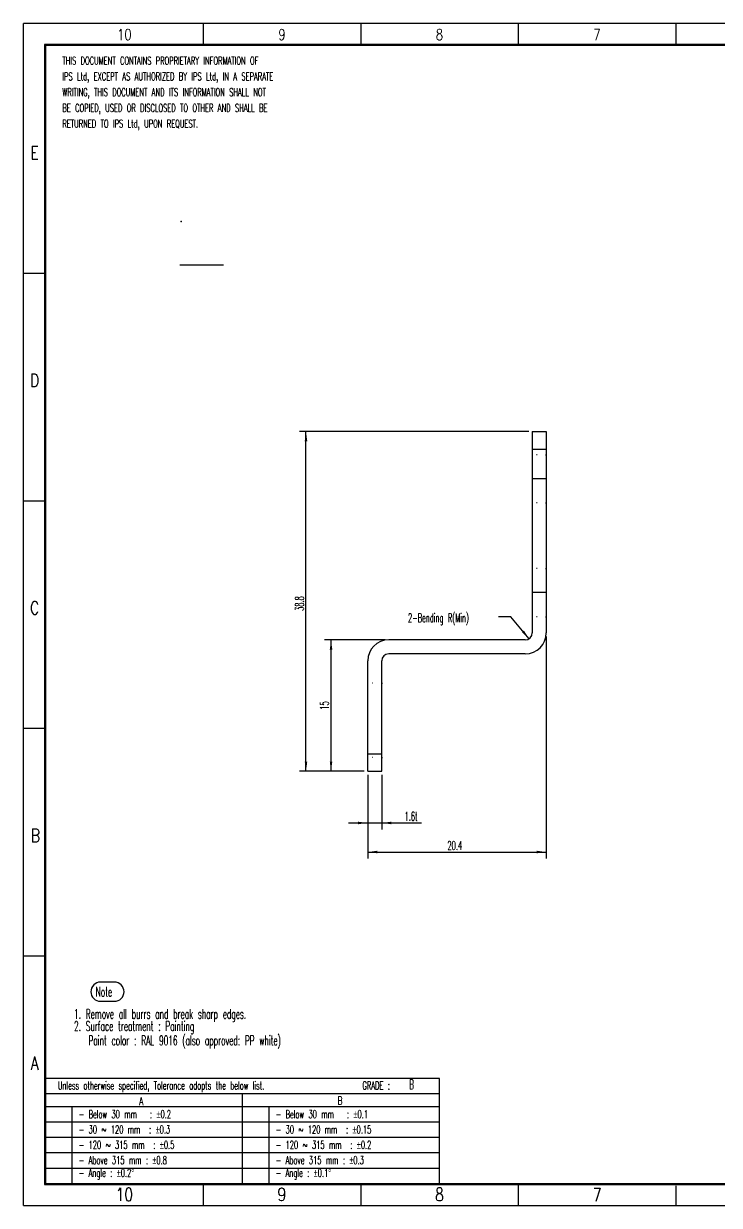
# Model space of a CAD drawing. Header units: millimetres. Extents: x -185 to 185, y -135 to 135.
# Drawn here: x -185 to -26.1, y -135 to 135 of the extents above; entities that cross this region are included whole.
import ezdxf

# ---------------------------------------------------------------- set-up
doc = ezdxf.new("R2010")
doc.units = ezdxf.units.MM
doc.linetypes.add('DOT_CENTER', pattern=[14, 12, -1, 0, -1])
doc.linetypes.add('DOTTED', pattern=[1, 0, -1])
doc.layers.add('1', color=7, linetype='Continuous')
doc.styles.add('CONVERTER_12', font='txt.shx', dxfattribs={"width": 0.56})
doc.styles.add('CONVERTER_13', font='simplex.shx', dxfattribs={"width": 0.77})
doc.styles.add('CONVERTER_14', font='txt.shx', dxfattribs={"width": 0.7})
doc.dimstyles.new('ME10_DIM_11', dxfattribs={"dimtxt": 1, "dimasz": 1.1, "dimexe": 0.75, "dimexo": 0.4, "dimgap": 0.25, "dimtad": 1, "dimdsep": 46, "dimtxsty": 'CONVERTER_12', "dimsah": 1, "dimcen": 0.09, "dimclrd": 5, "dimclre": 5, "dimclrt": 4, "dimadec": 0, "dimazin": 0, "dimtfac": 1, "dimtdec": 4, "dimtix": 1, "dimtmove": 0, "dimatfit": 3, "dimfxl": 0, "dimtolj": 1, "dimtzin": 0, "dimarcsym": 0})
doc.dimstyles.new('ME10_DIM_12', dxfattribs={"dimtxt": 1, "dimasz": 1.1, "dimexe": 0.75, "dimexo": 0.4, "dimgap": 0.25, "dimtad": 1, "dimdsep": 46, "dimtxsty": 'CONVERTER_12', "dimsah": 1, "dimcen": 0.09, "dimclrd": 5, "dimclre": 5, "dimclrt": 4, "dimadec": 0, "dimazin": 0, "dimtfac": 1, "dimtdec": 4, "dimtix": 1, "dimtmove": 0, "dimatfit": 3, "dimfxl": 0, "dimtolj": 1, "dimtzin": 0, "dimarcsym": 0})
doc.dimstyles.new('ME10_DIM_13', dxfattribs={"dimtxt": 1, "dimasz": 1.1, "dimexe": 0.75, "dimexo": 0.4, "dimgap": 0.25, "dimtad": 1, "dimdsep": 46, "dimtxsty": 'CONVERTER_12', "dimsah": 1, "dimcen": 0.09, "dimclrd": 5, "dimclre": 5, "dimclrt": 4, "dimadec": 0, "dimazin": 0, "dimtfac": 1, "dimtdec": 4, "dimtix": 1, "dimtmove": 0, "dimatfit": 3, "dimfxl": 0, "dimtolj": 1, "dimtzin": 0, "dimarcsym": 0})
doc.dimstyles.new('ME10_DIM_14', dxfattribs={"dimtxt": 1, "dimasz": 1.1, "dimexe": 0.75, "dimexo": 0.4, "dimgap": 0.25, "dimtad": 1, "dimdsep": 46, "dimtxsty": 'CONVERTER_12', "dimsah": 1, "dimcen": 0.09, "dimclrd": 5, "dimclre": 5, "dimclrt": 4, "dimadec": 0, "dimazin": 0, "dimtfac": 1, "dimtdec": 4, "dimtix": 1, "dimtmove": 0, "dimatfit": 3, "dimfxl": 0, "dimtolj": 1, "dimtzin": 0, "dimarcsym": 0})
doc.dimstyles.get("Standard").update_dxf_attribs({"dimtxt": 0.18, "dimasz": 0.18, "dimexe": 0.18, "dimexo": 0.0625, "dimgap": 0.09, "dimtad": 0, "dimtih": 1, "dimtoh": 1, "dimdec": 4, "dimzin": 0, "dimdsep": 46, "dimtxsty": 'Standard', "dimcen": 0.09, "dimadec": 0, "dimazin": 0, "dimtfac": 1, "dimtdec": 4, "dimtofl": 0, "dimtmove": 0, "dimatfit": 3, "dimfxl": 0, "dimtolj": 1, "dimtzin": 0, "dimarcsym": 0})

# ---------------------------------------------------------------- blocks, each defined once
blk = doc.blocks.new('V_V_Bracket1__3', base_point=(-53.2, -17.9))
at = {"color": 7, "linetype": 'Continuous'}
for p, q in [((-34.4, 20.9), (-34.4, 18.9)), ((-34.4, 20.9), (-32.8, 20.9)), ((-32.8, 20.9), (-32.8, 18.9)), ((-34.4, 18.9), (-34.4, 18.25)), ((-34.4, 18.9), (-32.8, 18.9)), ((-32.8, 18.9), (-32.8, 18.25)), ((-34.4, 18.25), (-34.4, 12.75)), ((-32.8, 18.25), (-32.8, 12.75)), ((-34.4, 12.75), (-34.4, 5.25)), ((-32.8, 12.75), (-32.8, 5.25)), ((-34.4, 5.25), (-34.4, -0.25)), ((-32.8, 5.25), (-32.8, -0.25)), ((-34.4, -0.25), (-34.4, -2.1)), ((-32.8, -0.25), (-32.8, -2.1)), ((-35.2, -2.9), (-50.8, -2.9)), ((-53.2, -7.85), (-53.2, -5.3)), ((-51.6, -7.85), (-51.6, -5.3)), ((-35.2, -4.5), (-50.8, -4.5)), ((-53.2, -15.9), (-53.2, -7.85)), ((-51.6, -15.9), (-51.6, -7.85)), ((-53.2, -15.9), (-51.6, -15.9)), ((-53.2, -16.35), (-53.2, -15.9)), ((-51.6, -16.35), (-51.6, -15.9)), ((-53.2, -17.9), (-53.2, -16.35)), ((-51.6, -17.9), (-51.6, -16.35)), ((-53.2, -17.9), (-51.6, -17.9))]:
    blk.add_line(p, q, dxfattribs=at)
at = {"color": 3, "linetype": 'DOTTED'}
for p, q in [((-32.8, 18.25), (-34.4, 18.25)), ((-32.8, 12.75), (-34.4, 12.75)), ((-32.8, 5.25), (-34.4, 5.25)), ((-32.8, -0.25), (-34.4, -0.25)), ((-51.6, -7.85), (-53.2, -7.85)), ((-51.6, -16.35), (-53.2, -16.35))]:
    blk.add_line(p, q, dxfattribs=at)
at = {"color": 7, "linetype": 'Continuous'}
for centre, radius, start, end in [((-35.2, -2.1), 2.4, 270, 0), ((-35.2, -2.1), 0.8, 270, 0), ((-50.8, -5.3), 2.4, 90, 180), ((-50.8, -5.3), 0.8, 90, 180)]:
    blk.add_arc(centre, radius, start, end, dxfattribs=at)
at = {"layer": '1', "color": 1, "linetype": 'DOT_CENTER'}
for p, q in [((-32.8, 15.5), (-34.4, 15.5)), ((-32.8, 2.5), (-34.4, 2.5))]:
    blk.add_line(p, q, dxfattribs=at)
blk = doc.blocks.new('*D16')
at = {"layer": '1', "color": 5, "linetype": 'Continuous'}
for p, q in [((-34.8, 20.9), (-61, 20.9)), ((-60.25, -17.9), (-60.25, 20.9)), ((-53.6, -17.9), (-61, -17.9))]:
    blk.add_line(p, q, dxfattribs=at)
at = {"layer": '1', "color": 5}
for points in [[(-60.1, 19.8), (-60.39, 19.8), (-60.25, 20.9)], [(-60.39, -16.8), (-60.1, -16.8), (-60.25, -17.9)]]:
    blk.add_solid(points, dxfattribs=at)
at = {"layer": '1', "color": 4, "insert": (-60.5, 0.41), "char_height": 1, "attachment_point": 7, "rotation": 90, "line_spacing_factor": 0.60024, "style": 'CONVERTER_12'}
blk.add_mtext('38.8', dxfattribs=at)
blk = doc.blocks.new('*D17')
at = {"layer": '1', "color": 5, "linetype": 'Continuous'}
for p, q in [((-51.2, -2.9), (-58.14, -2.9)), ((-57.39, -17.9), (-57.39, -2.9)), ((-53.6, -17.9), (-58.14, -17.9))]:
    blk.add_line(p, q, dxfattribs=at)
at = {"layer": '1', "color": 5}
for points in [[(-57.24, -4), (-57.53, -4), (-57.39, -2.9)], [(-57.53, -16.8), (-57.24, -16.8), (-57.39, -17.9)]]:
    blk.add_solid(points, dxfattribs=at)
at = {"layer": '1', "color": 4, "insert": (-57.64, -10.88), "char_height": 1, "attachment_point": 7, "rotation": 90, "line_spacing_factor": 0.60024, "style": 'CONVERTER_12'}
blk.add_mtext('15', dxfattribs=at)
blk = doc.blocks.new('*D18')
at = {"layer": '1', "color": 5, "linetype": 'Continuous'}
for p, q in [((-32.8, -2.5), (-32.8, -27.89)), ((-53.2, -18.3), (-53.2, -27.89)), ((-53.2, -27.14), (-32.8, -27.14))]:
    blk.add_line(p, q, dxfattribs=at)
at = {"layer": '1', "color": 5}
for points in [[(-52.1, -26.99), (-52.1, -27.28), (-53.2, -27.14)], [(-33.9, -27.28), (-33.9, -26.99), (-32.8, -27.14)]]:
    blk.add_solid(points, dxfattribs=at)
at = {"layer": '1', "color": 4, "insert": (-44.09, -26.89), "char_height": 1, "attachment_point": 7, "rotation": 0.0001, "line_spacing_factor": 0.60024, "style": 'CONVERTER_12'}
blk.add_mtext('20.4', dxfattribs=at)
blk = doc.blocks.new('*D19')
at = {"layer": '1', "color": 5, "linetype": 'Continuous'}
for p, q in [((-53.2, -18.3), (-53.2, -24.56)), ((-51.6, -18.3), (-51.6, -24.56)), ((-55.4, -23.81), (-53.2, -23.81)), ((-53.2, -23.81), (-51.6, -23.81)), ((-51.6, -23.81), (-47.07, -23.81))]:
    blk.add_line(p, q, dxfattribs=at)
at = {"layer": '1', "color": 5}
for points in [[(-54.3, -23.96), (-54.3, -23.67), (-53.2, -23.81)], [(-50.5, -23.67), (-50.5, -23.96), (-51.6, -23.81)]]:
    blk.add_solid(points, dxfattribs=at)
at = {"layer": '1', "color": 4, "insert": (-48.99, -23.56), "char_height": 1, "attachment_point": 7, "rotation": 0.0001, "line_spacing_factor": 0.60024, "style": 'CONVERTER_12'}
blk.add_mtext('\\C4;1.6\\C4;t', dxfattribs=at)
blk = doc.blocks.new('Surface_1', base_point=(-144.31, 84.84))
at = {"layer": '1', "color": 4, "linetype": 'Continuous'}
blk.add_line((-149.31, 79.88), (-139.31, 79.88), dxfattribs=at)
at = {"layer": '1', "color": 7}
blk.add_point((-149.03, 89.8), dxfattribs=at)
blk = doc.blocks.new('_tb_frame_AN-A3', base_point=(-185, -135))
at = {"color": 7, "linetype": 'Continuous'}
for p, q in [((185, 135), (-185, 135)), ((-185, -135), (-185, 135)), ((-144, 135), (-144, 130)), ((-108, 135), (-108, 130)), ((-72, 135), (-72, 130)), ((-36, 135), (-36, 130)), ((-180.2, 130.2), (-180.2, -130.2)), ((180.2, 130.2), (-180.2, 130.2)), ((-180, 130), (-180, -130)), ((180, 130), (-180, 130)), ((-185, 78), (-180, 78)), ((-185, 26), (-180, 26)), ((-185, -26), (-180, -26)), ((-185, -78), (-180, -78)), ((-180.2, -130.2), (180.2, -130.2)), ((-180, -130), (122, -130)), ((-144, -130), (-144, -135)), ((-108, -130), (-108, -135)), ((-72, -130), (-72, -135)), ((-64.28, -130), (-36, -130)), ((-36, -130.5), (-36, -135)), ((-185, -135), (185, -135))]:
    blk.add_line(p, q, dxfattribs=at)
at = {"layer": '1', "color": 7, "linetype": 'Continuous'}
for p, q in [((-90, -106), (-180, -106)), ((-90, -130), (-90, -106)), ((-90, -109.5), (-180, -109.5)), ((-90, -109.5), (-180, -109.5)), ((-135, -130), (-135, -109.5)), ((-90, -112.5), (-180, -112.5)), ((-174, -112.5), (-174, -130)), ((-129, -112.5), (-129, -130)), ((-90, -116), (-180, -116)), ((-90, -119.5), (-180, -119.5)), ((-90, -123), (-180, -123)), ((-180, -126.5), (-90, -126.5))]:
    blk.add_line(p, q, dxfattribs=at)
at = {"layer": '1', "color": 4}
blk.add_lwpolyline([(-167.43, -88.38), (-164.27, -88.38, 0.414214), (-162.07, -86.18), (-162.07, -86.18, 0.414214), (-164.27, -83.98), (-167.43, -83.98, 0.414214), (-169.63, -86.18), (-169.63, -86.18, 0.414214)], format="xyb", close=True, dxfattribs=at)
at = {"layer": '1'}
blk.add_blockref('Surface_1', (-144.31, 84.84), dxfattribs=at)
at = {"color": 7, "line_spacing_factor": 0.60024, "style": 'CONVERTER_13'}
for s, insert, char_height, attachment_point in [('10', (-162, 132.5), 2.5, 5), ('9', (-126, 132.5), 2.5, 5), ('8', (-90, 132.5), 2.5, 5), ('7', (-54, 132.5), 2.5, 5), ('E', (-182.5, 104), 3, 8), ('D', (-182.5, 52), 3, 8), ('C', (-182.5, 0), 3, 8), ('B', (-182.3, -52), 3, 8), ('A', (-182.5, -104), 3, 8), ('10', (-162, -132.5), 3, 5), ('9', (-126, -132.5), 3, 5), ('8', (-90, -132.5), 3, 5), ('7', (-54, -132.6), 3, 5)]:
    blk.add_mtext(s, dxfattribs=dict(at, insert=insert, char_height=char_height, attachment_point=attachment_point))
at = {"layer": '1', "color": 4, "style": 'CONVERTER_12', "width": 0.56}
for s, p in [('Note', (-168.53, -87.28)), ('1. Remove all burrs and break sharp edges.', (-173.48, -92.36)), ('B', (-96.93, -108.46))]:
    blk.add_text(s, height=2.2, dxfattribs=at).set_placement(p)
at = {"layer": '1', "color": 7}
for s, style, width, p in [('Unless otherwise specified, Tolerance adopts the below list.', 'CONVERTER_12', 0.56, (-177.18, -108.5)), ('GRADE : ', 'CONVERTER_12', 0.56, (-107.6, -108.5)), ('A', 'CONVERTER_14', 0.7, (-158.61, -112.07)), ('B', 'CONVERTER_14', 0.7, (-113.28, -111.96))]:
    blk.add_text(s, height=1.8, dxfattribs=dict(at, style=style, width=width)).set_placement(p)
at = {"layer": '1', "color": 7, "char_height": 1.8, "attachment_point": 7, "line_spacing_factor": 1.20048, "style": 'CONVERTER_12'}
for s, insert in [('THIS DOCUMENT CONTAINS PROPRIETARY INFORMATION OF\\PIPS Ltd, EXCEPT AS AUTHORIZED BY IPS Ltd, IN A SEPARATE\\PWRITING, THIS DOCUMENT AND ITS INFORMATION SHALL NOT\\PBE COPIED, USED OR DISCLOSED TO OTHER AND SHALL BE\\PRETURNED TO IPS Ltd, UPON REQUEST.', (-176.15, 110.69)), ('- Below 30 mm   : {\\Fgdt;`}0.2', (-172.4, -115.07)), ('- Below 30 mm   : {\\Fgdt;`}0.1', (-127.4, -115.07)), ('- 30 ~ 120 mm  : {\\Fgdt;`}0.3', (-172.4, -118.57)), ('- 30 ~ 120 mm  : {\\Fgdt;`}0.15', (-127.4, -118.57)), ('- 120 ~ 315 mm  : {\\Fgdt;`}0.5', (-172.4, -122.07)), ('- 120 ~ 315 mm  : {\\Fgdt;`}0.2', (-127.4, -122.07)), ('- Above 315 mm : {\\Fgdt;`}0.8', (-172.4, -125.57)), ('- Above 315 mm : {\\Fgdt;`}0.3', (-127.4, -125.57)), ('- Angle : {\\Fgdt;`}0.2{\\Fgdt;~}', (-172.4, -129.07)), ('- Angle : {\\Fgdt;`}0.1{\\Fgdt;~}', (-127.4, -129.07))]:
    blk.add_mtext(s, dxfattribs=dict(at, insert=insert))
at = {"layer": '1', "color": 4, "insert": (-173.48, -99.16), "char_height": 2.2, "attachment_point": 7, "line_spacing_factor": 0.90036, "style": 'CONVERTER_12'}
blk.add_mtext('2. Surface treatment : Painting\\P   Paint color : RAL 9016 (also approved: PP white)', dxfattribs=at)
blk = doc.blocks.new('Front1', base_point=(-43.8, -1))
at = {"layer": '1', "color": 5}
blk.add_solid([(-35.579, -2.017), (-35.356, -1.832), (-34.764, -2.771)], dxfattribs=at)
blk.add_blockref('V_V_Bracket1__3', (-53.2, -17.9))
at = {"layer": '1', "color": 4, "style": 'CONVERTER_12', "width": 0.56}
blk.add_text('2-Bending R(Min)', height=1, dxfattribs=at).set_placement((-48.598, -0.867))
at = {"layer": '1'}
for base, p1, dimstyle, picture, middle in [((-60.249, -17.9), (-34.4, 20.9), 'ME10_DIM_11', '*D16', (-60.999, 1.5)), ((-57.388, -17.9), (-50.8, -2.9), 'ME10_DIM_12', '*D17', (-58.138, -10.4))]:
    dim = blk.add_linear_dim(base=base, p1=p1, p2=(-53.2, -17.9), angle=90, dimstyle=dimstyle, dxfattribs=at)
    dim.commit()
    dim.dimension.update_dxf_attribs({"geometry": picture, "text_midpoint": middle, "text_rotation": 90})
dim = blk.add_linear_dim(base=(-53.2, -27.136), p1=(-32.8, -2.1), p2=(-53.2, -17.9), dimstyle='ME10_DIM_13', dxfattribs=at)
dim.commit()
dim.dimension.update_dxf_attribs({"geometry": '*D18', "text_midpoint": (-43, -26.386), "text_rotation": 0.00014})
dim = blk.add_linear_dim(base=(-53.2, -23.811), p1=(-51.6, -17.9), p2=(-53.2, -17.9), text='<>t', dimstyle='ME10_DIM_14', override={"dimpost": 't'}, dxfattribs=at)
dim.commit()
dim.dimension.update_dxf_attribs({"geometry": '*D19', "text_midpoint": (-48.03, -23.061), "text_rotation": 0.00014})
at = {"layer": '1', "color": 5, "linetype": 'Continuous', "has_arrowhead": 0}
blk.add_leader([(-34.764, -2.771), (-36.831, -0.284), (-38.277, -0.284)], dimstyle='Standard', dxfattribs=at)

msp = doc.modelspace()

# ---------------------------------------------------------------- block references
msp.add_blockref('_tb_frame_AN-A3', (-185, -135))
at = {"xscale": 2, "yscale": 2, "zscale": 2}
msp.add_blockref('Front1', (-87.6, -2), dxfattribs=at)

doc.saveas('drawing.dxf')
